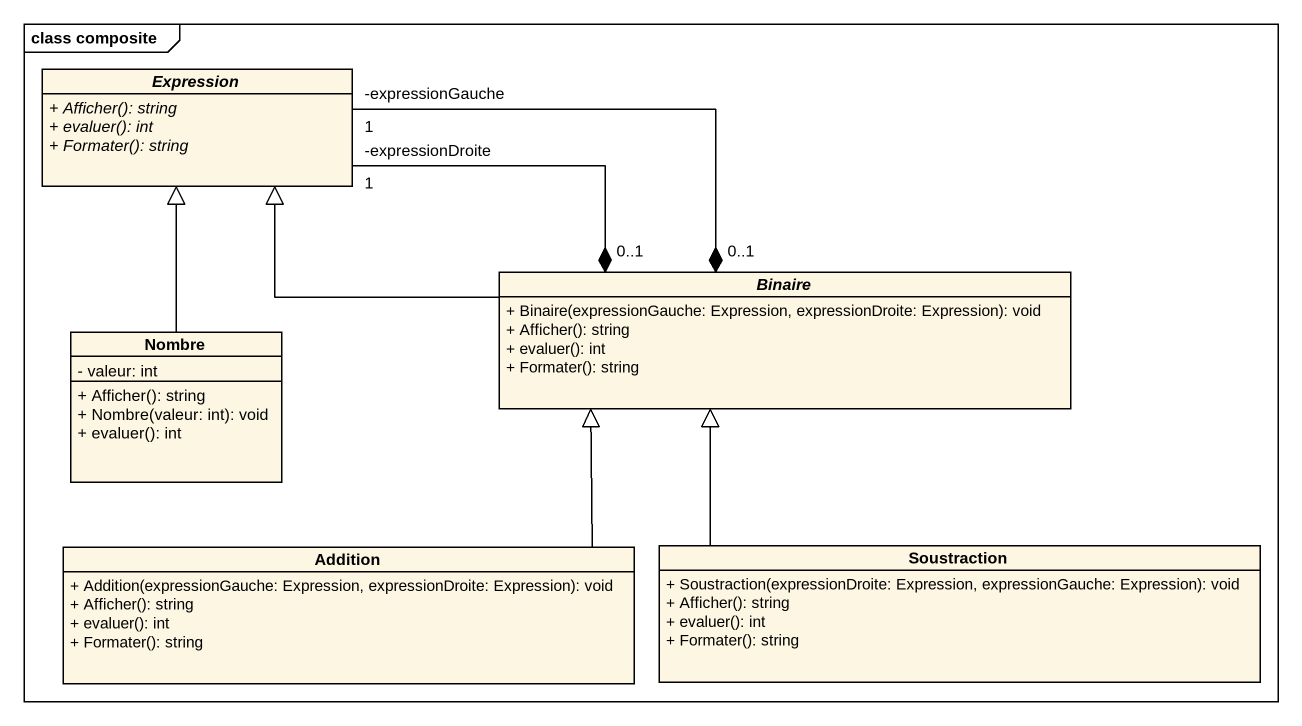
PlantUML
@startuml
mainframe class composite
hide circle
hide empty members
skinparam classAttributeIconSize 0
abstract class Expression {
  {abstract} + Afficher(): string
  {abstract} + evaluer(): int
  {abstract} + Formater(): string
}
abstract class Binaire {
  + Binaire(expressionGauche: Expression, expressionDroite: Expression): void
  + Afficher(): string
  + evaluer(): int
  + Formater(): string
}
class Nombre {
  - valeur: int
  + Afficher(): string
  + Nombre(valeur: int): void
  + evaluer(): int
}
class Addition {
  + Addition(expressionGauche: Expression, expressionDroite: Expression): void
  + Afficher(): string
  + evaluer(): int
  + Formater(): string
}
class Soustraction {
  + Soustraction(expressionDroite: Expression, expressionGauche: Expression): void
  + Afficher(): string
  + evaluer(): int
  + Formater(): string
}
Expression "-expressionGauche\n1" -right-* "0..1" Binaire
Expression "-expressionDroite\n1" -right-* "0..1" Binaire
Binaire -left-|> Expression
Nombre -up-|> Expression
Addition -up-|> Binaire
Soustraction -up-|> Binaire
@enduml
